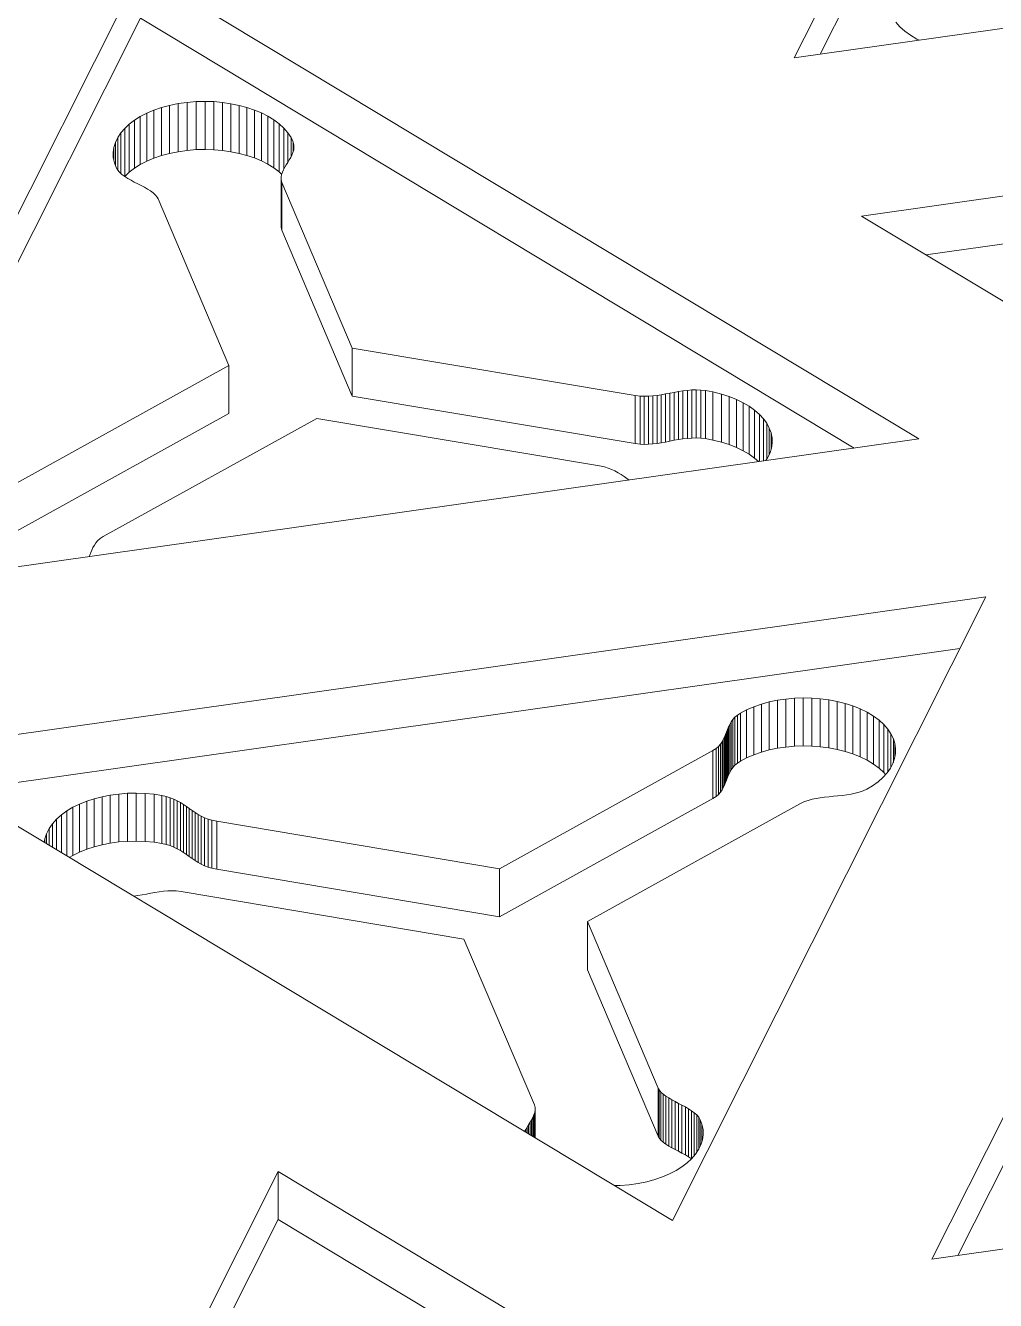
# Model space of a CAD drawing. Header units: inches. Extents: x 4 to 26.1, y 6.7 to 41.9.
# Drawn here: x 13.963 to 14.995, y 17.511 to 18.866 of the extents above; entities that cross this region are included whole.
import ezdxf

# ---------------------------------------------------------------- set-up
doc = ezdxf.new("R2010")
doc.units = ezdxf.units.IN
doc.header["$MEASUREMENT"] = 0
doc.layers.add('rails', color=7, linetype='Continuous', lineweight=35, true_color=0xd4d4d4)

# ---------------------------------------------------------------- blocks, each defined once
blk = doc.blocks.new('A$C382235AA')
at = {"color": 0, "linetype": 'Continuous', "lineweight": 0, "extrusion": (-4.89431e-17, 0.816497, 0.57735)}
for p, q in [((-11.0406, 13.0973), (-10.7071, 13.7603)), ((-10.7071, 13.7093), (-11.013, 13.1012)), ((-9.8793, 13.262), (-11.0406, 13.0973)), ((-12.0695, 12.5275), (-11.736, 13.1905)), ((-11.736, 13.1905), (-10.9082, 12.6922)), ((-11.736, 13.1395), (-12.0419, 12.5314)), ((-10.9768, 12.6825), (-11.736, 13.1395)), ((-10.9283, 13.1305), (-10.9325, 13.1353)), ((-10.9232, 13.1258), (-10.9283, 13.1305)), ((-10.9172, 13.1214), (-10.9232, 13.1258)), ((-10.9104, 13.1173), (-10.9172, 13.1214)), ((-10.9079, 13.1161), (-10.9104, 13.1173)), ((-10.9693, 12.9292), (-9.8079, 13.0939)), ((-11.7292, 13.0385), (-11.7217, 13.0417)), ((-11.7217, 13.0417), (-11.7137, 13.0445)), ((-11.7217, 12.9907), (-11.7217, 13.0417)), ((-11.7137, 13.0445), (-11.705, 13.0468)), ((-11.7137, 12.9934), (-11.7137, 13.0445)), ((-11.705, 13.0468), (-11.6959, 13.0487)), ((-11.705, 12.9958), (-11.705, 13.0468)), ((-11.6959, 13.0487), (-11.6864, 13.05)), ((-11.6959, 12.9976), (-11.6959, 13.0487)), ((-11.6864, 13.05), (-11.6768, 13.0508)), ((-11.6864, 12.999), (-11.6864, 13.05)), ((-11.6768, 13.0508), (-11.6672, 13.0511)), ((-11.6768, 12.9998), (-11.6768, 13.0508)), ((-11.6672, 13), (-11.6672, 13.0511)), ((-11.6672, 13.0511), (-11.6579, 13.0508)), ((-11.6579, 12.9997), (-11.6579, 13.0508)), ((-11.6579, 13.0508), (-11.6487, 13.0499)), ((-11.6487, 12.9989), (-11.6487, 13.0499)), ((-11.6487, 13.0499), (-11.6397, 13.0486)), ((-11.6397, 12.9976), (-11.6397, 13.0486)), ((-11.6397, 13.0486), (-11.631, 13.0468)), ((-11.631, 12.9958), (-11.631, 13.0468)), ((-11.631, 13.0468), (-11.6227, 13.0446)), ((-11.6227, 12.9935), (-11.6227, 13.0446)), ((-11.6227, 13.0446), (-11.6148, 13.0419)), ((-11.6148, 12.9909), (-11.6148, 13.0419)), ((-11.6148, 13.0419), (-11.6074, 13.0388)), ((-11.7479, 13.0268), (-11.7423, 13.031)), ((-11.7423, 13.031), (-11.7361, 13.0349)), ((-11.7423, 12.98), (-11.7423, 13.031)), ((-11.7361, 13.0349), (-11.7292, 13.0385)), ((-11.7361, 12.9839), (-11.7361, 13.0349)), ((-11.7292, 12.9875), (-11.7292, 13.0385)), ((-11.6074, 12.9877), (-11.6074, 13.0388)), ((-11.6074, 13.0388), (-11.6005, 13.0353)), ((-11.6005, 12.9842), (-11.6005, 13.0353)), ((-11.6005, 13.0353), (-11.5942, 13.0314)), ((-11.5942, 12.9804), (-11.5942, 13.0314)), ((-11.5942, 13.0314), (-11.5885, 13.0271)), ((-9.8356, 13.039), (-10.9006, 12.8879)), ((-11.7601, 13.0126), (-11.7568, 13.0176)), ((-11.7568, 13.0176), (-11.7527, 13.0223)), ((-11.7568, 12.9746), (-11.7568, 13.0176)), ((-11.7527, 13.0223), (-11.7479, 13.0268)), ((-11.7527, 12.9714), (-11.7527, 13.0223)), ((-11.7479, 12.9758), (-11.7479, 13.0268)), ((-11.5885, 12.9761), (-11.5885, 13.0271)), ((-11.5885, 13.0271), (-11.5835, 13.0226)), ((-11.5835, 12.979), (-11.5835, 13.0226)), ((-11.5835, 13.0226), (-11.5793, 13.0177)), ((-11.5793, 12.9862), (-11.5793, 13.0177)), ((-11.5793, 13.0177), (-11.5758, 13.0125)), ((-11.765, 12.9968), (-11.7642, 13.0022)), ((-11.7642, 13.0022), (-11.7626, 13.0075)), ((-11.7642, 12.9885), (-11.7642, 13.0022)), ((-11.7626, 13.0075), (-11.7601, 13.0126)), ((-11.7626, 12.9829), (-11.7626, 13.0075)), ((-11.7601, 12.9781), (-11.7601, 13.0126)), ((-11.5758, 12.9921), (-11.5758, 13.0125)), ((-11.5758, 13.0125), (-11.5735, 13.0077)), ((-11.5735, 12.9975), (-11.5735, 13.0077)), ((-11.5735, 13.0077), (-11.5728, 13.0049)), ((-11.5727, 13.0021), (-11.573, 12.9994)), ((-11.5728, 13.0009), (-11.5728, 13.0049)), ((-11.5728, 13.0049), (-11.5727, 13.0021)), ((-11.7648, 12.9913), (-11.765, 12.9968)), ((-11.7637, 12.9858), (-11.7648, 12.9913)), ((-11.7292, 12.9875), (-11.7361, 12.9839)), ((-11.7217, 12.9907), (-11.7292, 12.9875)), ((-11.7137, 12.9934), (-11.7217, 12.9907)), ((-11.705, 12.9958), (-11.7137, 12.9934)), ((-11.6959, 12.9976), (-11.705, 12.9958)), ((-11.6864, 12.999), (-11.6959, 12.9976)), ((-11.6768, 12.9998), (-11.6864, 12.999)), ((-11.6672, 13), (-11.6768, 12.9998)), ((-11.6579, 12.9997), (-11.6672, 13)), ((-11.6487, 12.9989), (-11.6579, 12.9997)), ((-11.6397, 12.9976), (-11.6487, 12.9989)), ((-11.631, 12.9958), (-11.6397, 12.9976)), ((-11.6227, 12.9935), (-11.631, 12.9958)), ((-11.6148, 12.9909), (-11.6227, 12.9935)), ((-11.6074, 12.9877), (-11.6148, 12.9909)), ((-11.6005, 12.9842), (-11.6074, 12.9877)), ((-11.5777, 12.9888), (-11.5793, 12.9862)), ((-11.5762, 12.9914), (-11.5777, 12.9888)), ((-11.5749, 12.994), (-11.5762, 12.9914)), ((-11.5738, 12.9967), (-11.5749, 12.994)), ((-11.573, 12.9994), (-11.5738, 12.9967)), ((-11.7619, 12.9809), (-11.7637, 12.9858)), ((-11.7603, 12.9783), (-11.7619, 12.9809)), ((-11.7581, 12.9758), (-11.7603, 12.9783)), ((-11.7556, 12.9735), (-11.7581, 12.9758)), ((-11.7479, 12.9758), (-11.7527, 12.9713)), ((-11.7423, 12.98), (-11.7479, 12.9758)), ((-11.7361, 12.9839), (-11.7423, 12.98)), ((-11.5942, 12.9804), (-11.6005, 12.9842)), ((-11.5885, 12.9761), (-11.5942, 12.9804)), ((-11.5858, 12.9736), (-11.5885, 12.9761)), ((-11.585, 12.9758), (-11.5859, 12.9732)), ((-11.5839, 12.9784), (-11.585, 12.9758)), ((-11.5825, 12.981), (-11.5839, 12.9784)), ((-11.5809, 12.9836), (-11.5825, 12.981)), ((-11.5793, 12.9862), (-11.5809, 12.9836)), ((-11.7526, 12.9713), (-11.7556, 12.9735)), ((-11.7494, 12.9692), (-11.7526, 12.9713)), ((-11.746, 12.9673), (-11.7494, 12.9692)), ((-11.7425, 12.9653), (-11.746, 12.9673)), ((-11.7389, 12.9635), (-11.7425, 12.9653)), ((-11.7353, 12.9616), (-11.7389, 12.9635)), ((-11.7318, 12.9597), (-11.7353, 12.9616)), ((-11.5859, 12.9732), (-11.5864, 12.9706)), ((-11.5864, 12.9195), (-11.5864, 12.9706)), ((-11.5864, 12.9706), (-11.5863, 12.9679)), ((-11.5863, 12.9169), (-11.5863, 12.9679)), ((-11.5863, 12.9679), (-11.5857, 12.965)), ((-11.5857, 12.914), (-11.5857, 12.965)), ((-11.5857, 12.965), (-11.5107, 12.7888)), ((-11.7284, 12.9578), (-11.7318, 12.9597)), ((-11.7253, 12.9558), (-11.7284, 12.9578)), ((-11.7225, 12.9537), (-11.7253, 12.9558)), ((-11.7201, 12.9515), (-11.7225, 12.9537)), ((-11.7182, 12.9491), (-11.7201, 12.9515)), ((-11.7172, 12.9474), (-11.7182, 12.9491)), ((-11.6418, 12.7703), (-11.7172, 12.9474)), ((-10.1414, 12.4309), (-10.9693, 12.9292)), ((-11.5863, 12.9169), (-11.5864, 12.9195)), ((-11.5857, 12.914), (-11.5863, 12.9169)), ((-11.5107, 12.7378), (-11.5857, 12.914)), ((-11.5107, 12.7378), (-11.5107, 12.7888)), ((-11.5107, 12.7888), (-11.2097, 12.7383)), ((-11.8677, 12.6452), (-11.6418, 12.7703)), ((-11.6418, 12.7193), (-11.6418, 12.7703)), ((-11.159, 12.7432), (-11.1543, 12.7438)), ((-11.1543, 12.7438), (-11.1496, 12.7442)), ((-11.1543, 12.6928), (-11.1543, 12.7438)), ((-11.1496, 12.7442), (-11.1449, 12.7443)), ((-11.1496, 12.6931), (-11.1496, 12.7442)), ((-11.1449, 12.6933), (-11.1449, 12.7443)), ((-11.1449, 12.7443), (-11.1401, 12.7441)), ((-11.1401, 12.6931), (-11.1401, 12.7441)), ((-11.1401, 12.7441), (-11.1352, 12.7436)), ((-11.1352, 12.6926), (-11.1352, 12.7436)), ((-11.1352, 12.7436), (-11.1271, 12.7421)), ((-11.2097, 12.6873), (-11.5107, 12.7378)), ((-11.2097, 12.6873), (-11.2097, 12.7383)), ((-11.2097, 12.7383), (-11.2047, 12.7377)), ((-11.2047, 12.6867), (-11.2047, 12.7377)), ((-11.2047, 12.7377), (-11.2002, 12.7375)), ((-11.2002, 12.7375), (-11.1957, 12.7376)), ((-11.2002, 12.6864), (-11.2002, 12.7375)), ((-11.1957, 12.7376), (-11.1912, 12.7379)), ((-11.1957, 12.6865), (-11.1957, 12.7376)), ((-11.1912, 12.7379), (-11.1866, 12.7385)), ((-11.1912, 12.6869), (-11.1912, 12.7379)), ((-11.1866, 12.7385), (-11.1821, 12.7392)), ((-11.1866, 12.6874), (-11.1866, 12.7385)), ((-11.1821, 12.7392), (-11.1775, 12.74)), ((-11.1821, 12.6881), (-11.1821, 12.7392)), ((-11.1775, 12.74), (-11.1729, 12.7408)), ((-11.1775, 12.6889), (-11.1775, 12.74)), ((-11.1729, 12.7408), (-11.1683, 12.7417)), ((-11.1729, 12.6898), (-11.1729, 12.7408)), ((-11.1683, 12.7417), (-11.1637, 12.7425)), ((-11.1683, 12.6907), (-11.1683, 12.7417)), ((-11.1637, 12.7425), (-11.159, 12.7432)), ((-11.1637, 12.6915), (-11.1637, 12.7425)), ((-11.159, 12.6922), (-11.159, 12.7432)), ((-11.1271, 12.691), (-11.1271, 12.7421)), ((-11.1271, 12.7421), (-11.1182, 12.7399)), ((-11.1182, 12.6888), (-11.1182, 12.7399)), ((-11.1182, 12.7399), (-11.1099, 12.7372)), ((-11.1099, 12.6862), (-11.1099, 12.7372)), ((-11.1099, 12.7372), (-11.1022, 12.7341)), ((-11.1022, 12.6831), (-11.1022, 12.7341)), ((-11.1022, 12.7341), (-11.0951, 12.7307)), ((-11.0951, 12.6796), (-11.0951, 12.7307)), ((-11.0951, 12.7307), (-11.0886, 12.7269)), ((-11.6418, 12.7193), (-11.8677, 12.5941)), ((-11.0886, 12.6758), (-11.0886, 12.7269)), ((-11.0886, 12.7269), (-11.0829, 12.7227)), ((-11.0829, 12.6717), (-11.0829, 12.7227)), ((-11.0829, 12.7227), (-11.0778, 12.7183)), ((-11.0778, 12.6682), (-11.0778, 12.7183)), ((-11.0778, 12.7183), (-11.0735, 12.7137)), ((-11.5485, 12.714), (-11.7755, 12.5883)), ((-11.2479, 12.6636), (-11.5485, 12.714)), ((-11.0735, 12.6688), (-11.0735, 12.7137)), ((-11.0735, 12.7137), (-11.0699, 12.7088)), ((-11.0699, 12.6706), (-11.0699, 12.7088)), ((-11.0699, 12.7088), (-11.0672, 12.7037)), ((-11.0672, 12.6757), (-11.0672, 12.7037)), ((-11.0672, 12.7037), (-11.0653, 12.6985)), ((-10.9082, 12.6922), (-12.0695, 12.5275)), ((-11.1729, 12.6898), (-11.1775, 12.6889)), ((-11.1683, 12.6907), (-11.1729, 12.6898)), ((-11.1637, 12.6915), (-11.1683, 12.6907)), ((-11.159, 12.6922), (-11.1637, 12.6915)), ((-11.1543, 12.6928), (-11.159, 12.6922)), ((-11.1496, 12.6931), (-11.1543, 12.6928)), ((-11.1449, 12.6933), (-11.1496, 12.6931)), ((-11.1401, 12.6931), (-11.1449, 12.6933)), ((-11.1352, 12.6926), (-11.1401, 12.6931)), ((-11.1271, 12.691), (-11.1352, 12.6926)), ((-11.1182, 12.6888), (-11.1271, 12.691)), ((-11.0653, 12.6811), (-11.0653, 12.6985)), ((-11.0653, 12.6985), (-11.0642, 12.6931)), ((-11.0642, 12.6868), (-11.0642, 12.6931)), ((-11.0642, 12.6931), (-11.0641, 12.6877)), ((-11.2047, 12.6867), (-11.2097, 12.6873)), ((-11.2002, 12.6864), (-11.2047, 12.6867)), ((-11.1957, 12.6865), (-11.2002, 12.6864)), ((-11.1912, 12.6869), (-11.1957, 12.6865)), ((-11.1866, 12.6874), (-11.1912, 12.6869)), ((-11.1821, 12.6881), (-11.1866, 12.6874)), ((-11.1775, 12.6889), (-11.1821, 12.6881)), ((-11.1099, 12.6862), (-11.1182, 12.6888)), ((-11.1022, 12.6831), (-11.1099, 12.6862)), ((-11.0951, 12.6796), (-11.1022, 12.6831)), ((-11.0886, 12.6758), (-11.0951, 12.6796)), ((-11.0829, 12.6717), (-11.0886, 12.6758)), ((-11.0667, 12.6768), (-11.0694, 12.6713)), ((-11.0649, 12.6823), (-11.0667, 12.6768)), ((-11.0641, 12.6877), (-11.0649, 12.6823)), ((-11.2425, 12.6624), (-11.2479, 12.6636)), ((-11.2385, 12.6612), (-11.2425, 12.6624)), ((-11.0787, 12.6681), (-11.0829, 12.6717)), ((-11.0694, 12.6713), (-11.0709, 12.6692)), ((-11.2348, 12.6598), (-11.2385, 12.6612)), ((-11.2313, 12.6581), (-11.2348, 12.6598)), ((-11.2279, 12.6562), (-11.2313, 12.6581)), ((-11.2247, 12.6542), (-11.2279, 12.6562)), ((-11.2216, 12.6521), (-11.2247, 12.6542)), ((-11.2186, 12.65), (-11.2216, 12.6521)), ((-11.2164, 12.6485), (-11.2186, 12.65)), ((-11.7833, 12.5817), (-11.785, 12.5792)), ((-11.7812, 12.584), (-11.7833, 12.5817)), ((-11.7787, 12.5862), (-11.7812, 12.584)), ((-11.7755, 12.5883), (-11.7787, 12.5862)), ((-11.7898, 12.5686), (-11.7904, 12.5671)), ((-11.7888, 12.5714), (-11.7898, 12.5686)), ((-11.7877, 12.574), (-11.7888, 12.5714)), ((-11.7865, 12.5767), (-11.7877, 12.574)), ((-11.785, 12.5792), (-11.7865, 12.5767)), ((-11.9981, 12.3594), (-10.8368, 12.5241)), ((-10.8368, 12.5241), (-11.1703, 11.8611)), ((-10.8942, 11.82), (-10.5607, 12.4831)), ((-10.8645, 12.4692), (-11.9295, 12.3181)), ((-10.5607, 12.432), (-10.8666, 11.824)), ((-11.0915, 12.404), (-11.0838, 12.4073)), ((-11.0838, 12.4073), (-11.0756, 12.4102)), ((-11.0838, 12.3563), (-11.0838, 12.4073)), ((-11.0756, 12.4102), (-11.0672, 12.4125)), ((-11.0756, 12.3591), (-11.0756, 12.4102)), ((-11.0672, 12.4125), (-11.0584, 12.4143)), ((-11.0672, 12.3615), (-11.0672, 12.4125)), ((-11.0584, 12.4143), (-11.0495, 12.4156)), ((-11.0584, 12.3633), (-11.0584, 12.4143)), ((-11.0495, 12.4156), (-11.0404, 12.4165)), ((-11.0495, 12.3646), (-11.0495, 12.4156)), ((-11.0404, 12.4165), (-11.0312, 12.4168)), ((-11.0404, 12.3654), (-11.0404, 12.4165)), ((-11.0312, 12.3657), (-11.0312, 12.4168)), ((-11.0312, 12.4168), (-11.0221, 12.4166)), ((-11.0221, 12.3656), (-11.0221, 12.4166)), ((-11.0221, 12.4166), (-11.013, 12.4159)), ((-11.013, 12.3649), (-11.013, 12.4159)), ((-11.013, 12.4159), (-11.004, 12.4148)), ((-11.004, 12.3637), (-11.004, 12.4148)), ((-11.004, 12.4148), (-10.9952, 12.4131)), ((-10.9952, 12.3621), (-10.9952, 12.4131)), ((-10.9952, 12.4131), (-10.9867, 12.411)), ((-10.9867, 12.3599), (-10.9867, 12.411)), ((-10.9867, 12.411), (-10.9785, 12.4083)), ((-10.9785, 12.3573), (-10.9785, 12.4083)), ((-10.9785, 12.4083), (-10.9706, 12.4052)), ((-10.9706, 12.3542), (-10.9706, 12.4052)), ((-10.9706, 12.4052), (-10.9633, 12.4016)), ((-11.1093, 12.3886), (-11.1078, 12.3913)), ((-11.1078, 12.3913), (-11.106, 12.3938)), ((-11.1078, 12.3402), (-11.1078, 12.3913)), ((-11.106, 12.3938), (-11.1038, 12.3962)), ((-11.106, 12.3428), (-11.106, 12.3938)), ((-11.1038, 12.3962), (-11.1011, 12.3985)), ((-11.1038, 12.3452), (-11.1038, 12.3962)), ((-11.1011, 12.3985), (-11.0979, 12.4007)), ((-11.1011, 12.3475), (-11.1011, 12.3985)), ((-11.0979, 12.4007), (-11.0915, 12.404)), ((-11.0979, 12.3496), (-11.0979, 12.4007)), ((-11.0915, 12.353), (-11.0915, 12.404)), ((-10.9633, 12.3505), (-10.9633, 12.4016)), ((-10.9633, 12.4016), (-10.9565, 12.3975)), ((-10.9565, 12.3464), (-10.9565, 12.3975)), ((-10.9565, 12.3975), (-10.9505, 12.3931)), ((-10.9505, 12.342), (-10.9505, 12.3931)), ((-10.9505, 12.3931), (-10.9454, 12.3884)), ((-11.1148, 12.3751), (-11.1138, 12.3778)), ((-11.1138, 12.3778), (-11.1127, 12.3805)), ((-11.1138, 12.3268), (-11.1138, 12.3778)), ((-11.1127, 12.3805), (-11.1117, 12.3832)), ((-11.1127, 12.3295), (-11.1127, 12.3805)), ((-11.1117, 12.3832), (-11.1106, 12.386)), ((-11.1117, 12.3322), (-11.1117, 12.3832)), ((-11.1106, 12.386), (-11.1093, 12.3886)), ((-11.1106, 12.3349), (-11.1106, 12.386)), ((-11.1093, 12.3376), (-11.1093, 12.3886)), ((-10.9454, 12.3374), (-10.9454, 12.3884)), ((-10.9454, 12.3884), (-10.9412, 12.3836)), ((-10.9412, 12.3381), (-10.9412, 12.3836)), ((-10.9412, 12.3836), (-10.9378, 12.3785)), ((-10.9378, 12.3431), (-10.9378, 12.3785)), ((-10.9378, 12.3785), (-10.9353, 12.3734)), ((-11.1238, 12.363), (-11.1213, 12.3652)), ((-11.1213, 12.3652), (-11.1192, 12.3675)), ((-11.1213, 12.3142), (-11.1213, 12.3652)), ((-11.1192, 12.3675), (-11.1175, 12.37)), ((-11.1192, 12.3165), (-11.1192, 12.3675)), ((-11.1175, 12.37), (-11.1161, 12.3725)), ((-11.1175, 12.3189), (-11.1175, 12.37)), ((-11.1161, 12.3725), (-11.1148, 12.3751)), ((-11.1161, 12.3215), (-11.1161, 12.3725)), ((-11.1148, 12.3241), (-11.1148, 12.3751)), ((-11.0495, 12.3646), (-11.0584, 12.3633)), ((-11.0404, 12.3654), (-11.0495, 12.3646)), ((-11.0312, 12.3657), (-11.0404, 12.3654)), ((-11.0221, 12.3656), (-11.0312, 12.3657)), ((-11.013, 12.3649), (-11.0221, 12.3656)), ((-11.004, 12.3637), (-11.013, 12.3649)), ((-10.9353, 12.3483), (-10.9353, 12.3734)), ((-10.9353, 12.3734), (-10.9337, 12.3682)), ((-10.9337, 12.3537), (-10.9337, 12.3682)), ((-10.9337, 12.3682), (-10.9329, 12.3629)), ((-11.1703, 11.8611), (-11.9981, 12.3594)), ((-11.354, 12.2352), (-11.1271, 12.3609)), ((-11.1271, 12.3609), (-11.1238, 12.363)), ((-11.1271, 12.3098), (-11.1271, 12.3609)), ((-11.1238, 12.312), (-11.1238, 12.363)), ((-11.0915, 12.353), (-11.0979, 12.3496)), ((-11.0838, 12.3563), (-11.0915, 12.353)), ((-11.0756, 12.3591), (-11.0838, 12.3563)), ((-11.0672, 12.3615), (-11.0756, 12.3591)), ((-11.0584, 12.3633), (-11.0672, 12.3615)), ((-10.9952, 12.3621), (-11.004, 12.3637)), ((-10.9867, 12.3599), (-10.9952, 12.3621)), ((-10.9785, 12.3573), (-10.9867, 12.3599)), ((-10.9706, 12.3542), (-10.9785, 12.3573)), ((-10.9633, 12.3505), (-10.9706, 12.3542)), ((-10.9565, 12.3464), (-10.9633, 12.3505)), ((-10.9339, 12.3523), (-10.9357, 12.3471)), ((-10.933, 12.3576), (-10.9339, 12.3523)), ((-10.9329, 12.3629), (-10.933, 12.3576)), ((-11.1093, 12.3376), (-11.1106, 12.3349)), ((-11.1078, 12.3402), (-11.1093, 12.3376)), ((-11.106, 12.3428), (-11.1078, 12.3402)), ((-11.1038, 12.3452), (-11.106, 12.3428)), ((-11.1011, 12.3475), (-11.1038, 12.3452)), ((-11.0979, 12.3496), (-11.1011, 12.3475)), ((-10.9505, 12.342), (-10.9565, 12.3464)), ((-10.9454, 12.3374), (-10.9505, 12.342)), ((-10.9419, 12.3371), (-10.9463, 12.3323)), ((-10.9435, 12.3352), (-10.9454, 12.3374)), ((-10.9384, 12.342), (-10.9419, 12.3371)), ((-10.9357, 12.3471), (-10.9384, 12.342)), ((-11.1148, 12.3241), (-11.1161, 12.3215)), ((-11.1138, 12.3268), (-11.1148, 12.3241)), ((-11.1127, 12.3295), (-11.1138, 12.3268)), ((-11.1117, 12.3322), (-11.1127, 12.3295)), ((-11.1106, 12.3349), (-11.1117, 12.3322)), ((-10.9576, 12.3234), (-10.9636, 12.3198)), ((-10.9515, 12.3277), (-10.9576, 12.3234)), ((-10.9463, 12.3323), (-10.9515, 12.3277)), ((-11.7851, 12.3096), (-11.7768, 12.3117)), ((-11.7768, 12.3117), (-11.7681, 12.3134)), ((-11.7768, 12.2607), (-11.7768, 12.3117)), ((-11.7681, 12.3134), (-11.7591, 12.3146)), ((-11.7681, 12.2624), (-11.7681, 12.3134)), ((-11.7591, 12.3146), (-11.7499, 12.3154)), ((-11.7591, 12.2636), (-11.7591, 12.3146)), ((-11.7499, 12.3154), (-11.7405, 12.3156)), ((-11.7499, 12.2643), (-11.7499, 12.3154)), ((-11.7405, 12.2645), (-11.7405, 12.3156)), ((-11.7405, 12.3156), (-11.731, 12.3152)), ((-11.731, 12.2642), (-11.731, 12.3152)), ((-11.731, 12.3152), (-11.7215, 12.3144)), ((-11.7215, 12.2633), (-11.7215, 12.3144)), ((-11.7215, 12.3144), (-11.7132, 12.3131)), ((-11.7132, 12.2621), (-11.7132, 12.3131)), ((-11.7132, 12.3131), (-11.7087, 12.3121)), ((-11.7087, 12.261), (-11.7087, 12.3121)), ((-11.7087, 12.3121), (-11.7045, 12.3107)), ((-11.7045, 12.2597), (-11.7045, 12.3107)), ((-11.7045, 12.3107), (-11.7006, 12.3092)), ((-11.1271, 12.3098), (-11.354, 12.1841)), ((-11.1238, 12.312), (-11.1271, 12.3098)), ((-11.1213, 12.3142), (-11.1238, 12.312)), ((-11.1192, 12.3165), (-11.1213, 12.3142)), ((-11.1175, 12.3189), (-11.1192, 12.3165)), ((-11.1161, 12.3215), (-11.1175, 12.3189)), ((-11.0174, 12.3099), (-11.0217, 12.309)), ((-11.013, 12.3106), (-11.0174, 12.3099)), ((-11.0084, 12.3112), (-11.013, 12.3106)), ((-11.0037, 12.3117), (-11.0084, 12.3112)), ((-10.999, 12.3122), (-11.0037, 12.3117)), ((-10.9942, 12.3126), (-10.999, 12.3122)), ((-10.9895, 12.3132), (-10.9942, 12.3126)), ((-10.9848, 12.3138), (-10.9895, 12.3132)), ((-10.9802, 12.3145), (-10.9848, 12.3138)), ((-10.9758, 12.3155), (-10.9802, 12.3145)), ((-10.9715, 12.3166), (-10.9758, 12.3155)), ((-10.9674, 12.3181), (-10.9715, 12.3166)), ((-10.9636, 12.3198), (-10.9674, 12.3181)), ((-11.82, 12.2925), (-11.8141, 12.2967)), ((-11.8141, 12.2967), (-11.8077, 12.3005)), ((-11.8141, 12.2486), (-11.8141, 12.2967)), ((-11.8077, 12.3005), (-11.8007, 12.3039)), ((-11.8077, 12.2494), (-11.8077, 12.3005)), ((-11.8007, 12.3039), (-11.7931, 12.3069)), ((-11.8007, 12.2529), (-11.8007, 12.3039)), ((-11.7931, 12.3069), (-11.7851, 12.3096)), ((-11.7931, 12.2559), (-11.7931, 12.3069)), ((-11.7851, 12.2585), (-11.7851, 12.3096)), ((-11.7006, 12.2581), (-11.7006, 12.3092)), ((-11.7006, 12.3092), (-11.6969, 12.3074)), ((-11.6969, 12.2564), (-11.6969, 12.3074)), ((-11.6969, 12.3074), (-11.6935, 12.3055)), ((-11.6935, 12.2544), (-11.6935, 12.3055)), ((-11.6935, 12.3055), (-11.6902, 12.3034)), ((-11.6902, 12.2524), (-11.6902, 12.3034)), ((-11.6902, 12.3034), (-11.6871, 12.3013)), ((-11.6871, 12.2503), (-11.6871, 12.3013)), ((-11.6871, 12.3013), (-11.684, 12.2992)), ((-11.684, 12.2481), (-11.684, 12.2992)), ((-11.684, 12.2992), (-11.6809, 12.297)), ((-11.6809, 12.246), (-11.6809, 12.297)), ((-11.6809, 12.297), (-11.6778, 12.2949)), ((-11.0348, 12.304), (-11.2607, 12.1789)), ((-11.0296, 12.3065), (-11.0348, 12.304)), ((-11.0258, 12.3078), (-11.0296, 12.3065)), ((-11.0217, 12.309), (-11.0258, 12.3078)), ((-11.8331, 12.2779), (-11.8295, 12.283)), ((-11.8295, 12.283), (-11.8251, 12.2879)), ((-11.8295, 12.2579), (-11.8295, 12.283)), ((-11.8251, 12.2879), (-11.82, 12.2925)), ((-11.8251, 12.2552), (-11.8251, 12.2879)), ((-11.82, 12.2521), (-11.82, 12.2925)), ((-11.6778, 12.2439), (-11.6778, 12.2949)), ((-11.6778, 12.2949), (-11.6746, 12.2929)), ((-11.6746, 12.2419), (-11.6746, 12.2929)), ((-11.6746, 12.2929), (-11.6713, 12.2911)), ((-11.6713, 12.24), (-11.6713, 12.2911)), ((-11.6713, 12.2911), (-11.6678, 12.2894)), ((-11.6678, 12.2384), (-11.6678, 12.2894)), ((-11.6678, 12.2894), (-11.6641, 12.2879)), ((-11.6641, 12.2369), (-11.6641, 12.2879)), ((-11.6641, 12.2879), (-11.6601, 12.2867)), ((-11.6601, 12.2357), (-11.6601, 12.2867)), ((-11.6601, 12.2867), (-11.6547, 12.2856)), ((-11.6547, 12.2346), (-11.6547, 12.2856)), ((-11.6547, 12.2856), (-11.354, 12.2352)), ((-11.8376, 12.2669), (-11.8359, 12.2724)), ((-11.8359, 12.2724), (-11.8331, 12.2779)), ((-11.8359, 12.2617), (-11.8359, 12.2724)), ((-11.8331, 12.2601), (-11.8331, 12.2779)), ((-11.8382, 12.2631), (-11.8376, 12.2669)), ((-11.8376, 12.2628), (-11.8376, 12.2669)), ((-11.7931, 12.2559), (-11.8007, 12.2529)), ((-11.7851, 12.2585), (-11.7931, 12.2559)), ((-11.7768, 12.2607), (-11.7851, 12.2585)), ((-11.7681, 12.2624), (-11.7768, 12.2607)), ((-11.7591, 12.2636), (-11.7681, 12.2624)), ((-11.7499, 12.2643), (-11.7591, 12.2636)), ((-11.7405, 12.2645), (-11.7499, 12.2643)), ((-11.731, 12.2642), (-11.7405, 12.2645)), ((-11.7215, 12.2633), (-11.731, 12.2642)), ((-11.7132, 12.2621), (-11.7215, 12.2633)), ((-11.7087, 12.261), (-11.7132, 12.2621)), ((-11.7045, 12.2597), (-11.7087, 12.261)), ((-11.7006, 12.2581), (-11.7045, 12.2597)), ((-11.6969, 12.2564), (-11.7006, 12.2581)), ((-11.6935, 12.2544), (-11.6969, 12.2564)), ((-11.8077, 12.2494), (-11.8116, 12.2471)), ((-11.8007, 12.2529), (-11.8077, 12.2494)), ((-11.6902, 12.2524), (-11.6935, 12.2544)), ((-11.6871, 12.2503), (-11.6902, 12.2524)), ((-11.684, 12.2481), (-11.6871, 12.2503)), ((-11.6809, 12.246), (-11.684, 12.2481)), ((-11.6778, 12.2439), (-11.6809, 12.246)), ((-11.6746, 12.2419), (-11.6778, 12.2439)), ((-11.6713, 12.24), (-11.6746, 12.2419)), ((-11.6678, 12.2384), (-11.6713, 12.24)), ((-11.6641, 12.2369), (-11.6678, 12.2384)), ((-11.6601, 12.2357), (-11.6641, 12.2369)), ((-11.6547, 12.2346), (-11.6601, 12.2357)), ((-11.354, 12.1841), (-11.6547, 12.2346)), ((-11.354, 12.1841), (-11.354, 12.2352)), ((-11.7389, 12.2067), (-11.7433, 12.206)), ((-11.7342, 12.2075), (-11.7389, 12.2067)), ((-11.7296, 12.2083), (-11.7342, 12.2075)), ((-11.725, 12.2092), (-11.7296, 12.2083)), ((-11.7205, 12.21), (-11.725, 12.2092)), ((-11.7159, 12.2107), (-11.7205, 12.21)), ((-11.7114, 12.2112), (-11.7159, 12.2107)), ((-11.7068, 12.2116), (-11.7114, 12.2112)), ((-11.7023, 12.2117), (-11.7068, 12.2116)), ((-11.6978, 12.2115), (-11.7023, 12.2117)), ((-11.6928, 12.2108), (-11.6978, 12.2115)), ((-11.3919, 12.1604), (-11.6928, 12.2108)), ((-11.2607, 12.1278), (-11.2607, 12.1789)), ((-11.2607, 12.1789), (-11.1854, 12.0018)), ((-11.3168, 11.9841), (-11.3919, 12.1604)), ((-11.1854, 11.9508), (-11.2607, 12.1278)), ((-11.1854, 11.9508), (-11.1854, 12.0018)), ((-11.1854, 12.0018), (-11.1844, 12)), ((-11.1844, 11.949), (-11.1844, 12)), ((-11.1844, 12), (-11.1824, 11.9977)), ((-11.1824, 11.9466), (-11.1824, 11.9977)), ((-11.1824, 11.9977), (-11.18, 11.9955)), ((-11.18, 11.9444), (-11.18, 11.9955)), ((-11.18, 11.9955), (-11.1772, 11.9934)), ((-11.1772, 11.9423), (-11.1772, 11.9934)), ((-11.1772, 11.9934), (-11.1741, 11.9914)), ((-11.1741, 11.9403), (-11.1741, 11.9914)), ((-11.1741, 11.9914), (-11.1708, 11.9894)), ((-11.1708, 11.9384), (-11.1708, 11.9894)), ((-11.1708, 11.9894), (-11.1673, 11.9876)), ((-11.1673, 11.9365), (-11.1673, 11.9876)), ((-11.1673, 11.9876), (-11.1637, 11.9857)), ((-11.1637, 11.9347), (-11.1637, 11.9857)), ((-11.1637, 11.9857), (-11.1601, 11.9838)), ((-9.7329, 11.9848), (-10.8942, 11.82)), ((-11.3201, 11.9682), (-11.3187, 11.9708)), ((-11.3187, 11.9708), (-11.3175, 11.9734)), ((-11.3187, 11.9504), (-11.3187, 11.9708)), ((-11.3175, 11.9734), (-11.3166, 11.976)), ((-11.3175, 11.9497), (-11.3175, 11.9734)), ((-11.3162, 11.9812), (-11.3168, 11.9841)), ((-11.3166, 11.976), (-11.3162, 11.9786)), ((-11.3166, 11.9492), (-11.3166, 11.976)), ((-11.3162, 11.9786), (-11.3162, 11.9812)), ((-11.3162, 11.9489), (-11.3162, 11.9786)), ((-11.1601, 11.9328), (-11.1601, 11.9838)), ((-11.1601, 11.9838), (-11.1565, 11.9819)), ((-11.1565, 11.9309), (-11.1565, 11.9819)), ((-11.1565, 11.9819), (-11.1531, 11.9799)), ((-11.1531, 11.9289), (-11.1531, 11.9799)), ((-11.1531, 11.9799), (-11.1499, 11.9779)), ((-11.1499, 11.9268), (-11.1499, 11.9779)), ((-11.1499, 11.9779), (-11.147, 11.9757)), ((-11.147, 11.9301), (-11.147, 11.9757)), ((-11.147, 11.9757), (-11.1444, 11.9734)), ((-11.1444, 11.9335), (-11.1444, 11.9734)), ((-11.1444, 11.9734), (-11.1423, 11.9709)), ((-11.1423, 11.9368), (-11.1423, 11.9709)), ((-11.1423, 11.9709), (-11.1407, 11.9682)), ((-11.3274, 11.9557), (-11.3263, 11.9578)), ((-11.3263, 11.9578), (-11.3248, 11.9604)), ((-11.3263, 11.955), (-11.3263, 11.9578)), ((-11.3248, 11.9604), (-11.3232, 11.963)), ((-11.3248, 11.9541), (-11.3248, 11.9604)), ((-11.3232, 11.963), (-11.3216, 11.9656)), ((-11.3232, 11.9532), (-11.3232, 11.963)), ((-11.3216, 11.9656), (-11.3201, 11.9682)), ((-11.3216, 11.9522), (-11.3216, 11.9656)), ((-11.3201, 11.9512), (-11.3201, 11.9682)), ((-11.1407, 11.9402), (-11.1407, 11.9682)), ((-11.1407, 11.9682), (-11.1388, 11.9634)), ((-11.1388, 11.9452), (-11.1388, 11.9634)), ((-11.1388, 11.9634), (-11.1377, 11.9578)), ((-11.1377, 11.9511), (-11.1377, 11.9578)), ((-11.1377, 11.9578), (-11.1375, 11.9523)), ((-11.1844, 11.949), (-11.1854, 11.9508)), ((-11.1824, 11.9466), (-11.1844, 11.949)), ((-11.18, 11.9444), (-11.1824, 11.9466)), ((-11.1772, 11.9423), (-11.18, 11.9444)), ((-11.1383, 11.9469), (-11.1399, 11.9417)), ((-11.1375, 11.9523), (-11.1383, 11.9469)), ((-11.1741, 11.9403), (-11.1772, 11.9423)), ((-11.1708, 11.9384), (-11.1741, 11.9403)), ((-11.1673, 11.9365), (-11.1708, 11.9384)), ((-11.1637, 11.9347), (-11.1673, 11.9365)), ((-11.1601, 11.9328), (-11.1637, 11.9347)), ((-11.1565, 11.9309), (-11.1601, 11.9328)), ((-11.1531, 11.9289), (-11.1565, 11.9309)), ((-11.1457, 11.9316), (-11.1498, 11.9268)), ((-11.1424, 11.9365), (-11.1457, 11.9316)), ((-11.1399, 11.9417), (-11.1424, 11.9365)), ((-11.1602, 11.9181), (-11.1664, 11.9142)), ((-11.1547, 11.9223), (-11.1602, 11.9181)), ((-11.1498, 11.9268), (-11.1547, 11.9223)), ((-11.1499, 11.9268), (-11.1531, 11.9289)), ((-11.1499, 11.9268), (-11.1499, 11.9268)), ((-11.9231, 11.2503), (-11.5896, 11.9133)), ((-11.5896, 11.8623), (-11.5896, 11.9133)), ((-11.5896, 11.9133), (-10.7618, 11.415)), ((-11.1889, 11.9047), (-11.1975, 11.9023)), ((-11.1808, 11.9075), (-11.1889, 11.9047)), ((-11.1733, 11.9107), (-11.1808, 11.9075)), ((-11.1664, 11.9142), (-11.1733, 11.9107)), ((-11.2258, 11.8983), (-11.2319, 11.8982)), ((-11.2162, 11.8991), (-11.2258, 11.8983)), ((-11.2066, 11.9005), (-11.2162, 11.8991)), ((-11.1975, 11.9023), (-11.2066, 11.9005)), ((-11.5896, 11.8623), (-11.8955, 11.2542)), ((-10.8304, 11.4053), (-11.5896, 11.8623))]:
    blk.add_line(p, q, dxfattribs=at)

msp = doc.modelspace()

# ---------------------------------------------------------------- block references
at = {"layer": 'rails'}
msp.add_blockref('A$C382235AA', (25.8212, 5.7346), dxfattribs=at)

doc.saveas('drawing.dxf')
